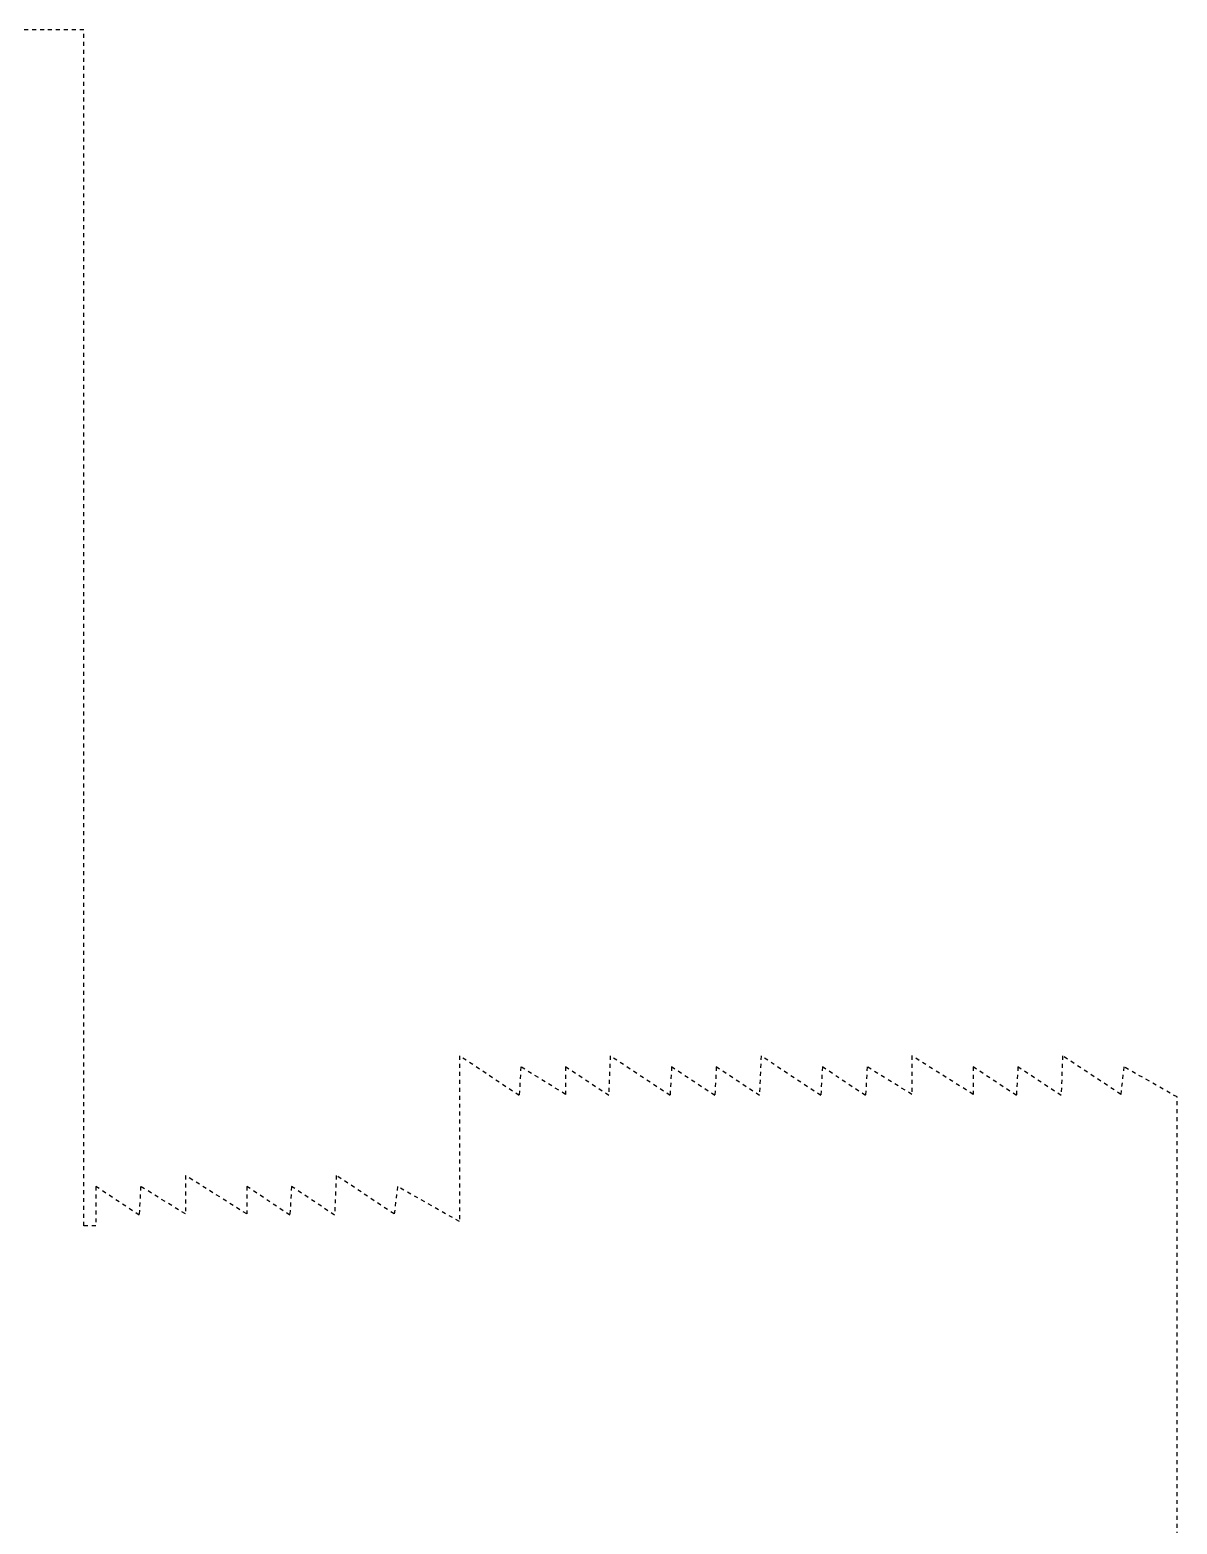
# Model space of a CAD drawing. Extents: x -163 to 27, y -22 to 134.
# Drawn here: x -25.25 to 3.52, y 91.06 to 128.54 of the extents above; entities that cross this region are included whole.
import ezdxf

# ---------------------------------------------------------------- set-up
doc = ezdxf.new("R2010")
doc.units = 0
doc.header["$LTSCALE"] = 0.02
doc.header["$MEASUREMENT"] = 0
doc.linetypes.add('HIDDEN', pattern=[0.375, 0.25, -0.125])
doc.layers.add('PROJ', color=1, linetype='HIDDEN')

msp = doc.modelspace()

# ---------------------------------------------------------------- linework, layer by layer
at = {"layer": 'PROJ'}
for p, q in [((-23.9, 128.542), (-30.165, 128.542)), ((-23.9, 98.542), (-23.9, 128.542)), ((-14.48, 102.808), (-14.48, 98.651)), ((-12.981, 101.813), (-14.48, 102.808)), ((-10.698, 102.808), (-10.737, 101.813)), ((-9.198, 101.813), (-10.698, 102.808)), ((-6.916, 102.808), (-6.955, 101.813)), ((-5.416, 101.813), (-6.916, 102.808)), ((-3.134, 102.808), (-3.134, 101.842)), ((-1.596, 101.842), (-3.134, 102.808)), ((0.648, 102.808), (0.609, 101.813)), ((2.104, 101.842), (0.648, 102.808)), ((-12.942, 102.532), (-12.981, 101.813)), ((-11.82, 101.842), (-12.942, 102.532)), ((-11.82, 102.532), (-11.82, 101.842)), ((-10.737, 101.813), (-11.82, 102.532)), ((-9.16, 102.532), (-9.198, 101.813)), ((-8.076, 101.813), (-9.16, 102.532)), ((-8.038, 102.532), (-8.076, 101.813)), ((-6.955, 101.813), (-8.038, 102.532)), ((-5.378, 102.532), (-5.416, 101.813)), ((-4.294, 101.813), (-5.378, 102.532)), ((-4.256, 102.532), (-4.294, 101.813)), ((-3.134, 101.842), (-4.256, 102.532)), ((-1.596, 102.532), (-1.596, 101.842)), ((-0.512, 101.813), (-1.596, 102.532)), ((-0.474, 102.532), (-0.512, 101.813)), ((0.609, 101.813), (-0.474, 102.532)), ((2.186, 102.532), (2.104, 101.842)), ((3.52, 101.776), (2.186, 102.532)), ((3.52, 73.167), (3.52, 101.776)), ((-21.354, 99.808), (-21.354, 98.842)), ((-19.816, 98.842), (-21.354, 99.808)), ((-17.572, 99.808), (-17.611, 98.813)), ((-16.116, 98.842), (-17.572, 99.808)), ((-22.514, 98.813), (-23.598, 99.532)), ((-23.598, 99.532), (-23.598, 98.54)), ((-22.476, 99.532), (-22.514, 98.813)), ((-21.354, 98.842), (-22.476, 99.532)), ((-19.816, 99.532), (-19.816, 98.842)), ((-18.732, 98.813), (-19.816, 99.532)), ((-18.694, 99.532), (-18.732, 98.813)), ((-17.611, 98.813), (-18.694, 99.532)), ((-16.034, 99.532), (-16.116, 98.842)), ((-14.48, 98.651), (-16.034, 99.532)), ((-23.598, 98.54), (-23.9, 98.542))]:
    msp.add_line(p, q, dxfattribs=at)

doc.saveas('drawing.dxf')
